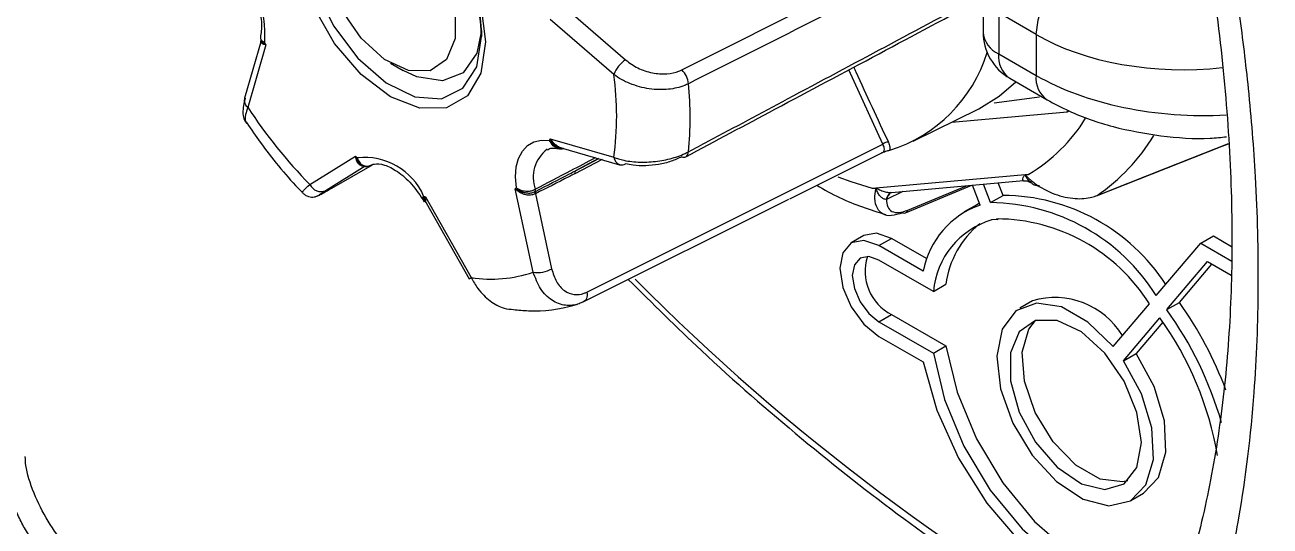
# Model space of a CAD drawing. Extents: x 6 to 134, y 3 to 97.
# Drawn here: x 9.468 to 10.87, y 4.748 to 5.312 of the extents above; entities that cross this region are included whole.
import ezdxf

# ---------------------------------------------------------------- set-up
doc = ezdxf.new("R2010")
doc.units = 0
doc.header["$MEASUREMENT"] = 0
doc.layers.add('OBJECT', color=7, linetype='CONTINUOUS')

msp = doc.modelspace()

# ---------------------------------------------------------------- linework, layer by layer
at = {"layer": 'OBJECT'}
for p, q in [((10.2078, 5.2616), (10.5536, 5.4356)), ((10.5467, 5.3502), (10.5467, 5.3042)), ((10.0798, 5.3288), (10.1444, 5.2729)), ((10.6064, 5.3014), (10.5643, 5.3257)), ((10.5643, 5.3257), (10.5643, 5.2797)), ((10.1312, 5.2563), (10.0595, 5.3184)), ((10.6064, 5.3014), (10.6064, 5.2554)), ((9.7342, 5.2943), (9.7155, 5.2298)), ((9.7397, 5.2898), (9.7193, 5.2195)), ((9.7341, 5.2945), (9.7342, 5.2945)), ((9.8799, 5.2692), (9.894, 5.2611)), ((10.5643, 5.2797), (10.6064, 5.2554)), ((10.4339, 5.1779), (10.3957, 5.2618)), ((10.5767, 5.2522), (10.6188, 5.2279)), ((10.5593, 5.2244), (10.6102, 5.2314)), ((10.4679, 5.1813), (10.5418, 5.2178)), ((10.5117, 5.2029), (10.6412, 5.2145)), ((10.6412, 5.2145), (10.6438, 5.2161)), ((10.0595, 5.1841), (10.1312, 5.1633)), ((10.0718, 5.1741), (10.1377, 5.155)), ((10.1008, 5.0117), (10.4339, 5.1779)), ((9.7891, 5.1327), (9.8404, 5.1645)), ((10.118, 5.1607), (10.0872, 5.1447)), ((10.1141, 5.1619), (10.088, 5.1482)), ((10.3293, 5.1167), (10.4336, 5.1687)), ((9.8515, 5.1533), (9.8073, 5.1259)), ((9.8137, 5.1286), (9.8594, 5.155)), ((10.4218, 5.1284), (10.5981, 5.1442)), ((10.4435, 5.1238), (10.5924, 5.1371)), ((10.4593, 5.1008), (10.534, 5.1319)), ((10.4619, 5.1038), (10.5282, 5.1313)), ((10.5436, 5.1096), (10.5349, 5.1319)), ((10.5552, 5.1123), (10.5471, 5.133)), ((10.5693, 5.1205), (10.5639, 5.1345)), ((9.9193, 5.119), (9.9707, 5.0279)), ((10.0404, 5.0341), (10.0201, 5.128)), ((10.0429, 5.1223), (10.0425, 5.1221)), ((10.0426, 5.1248), (10.0432, 5.125)), ((10.0429, 5.1223), (10.0612, 5.0377)), ((10.3277, 5.1159), (10.0964, 5.0004)), ((10.438, 5.1159), (10.4377, 5.1159)), ((10.4564, 5.1249), (10.438, 5.1159)), ((10.4432, 5.1236), (10.4434, 5.1237)), ((10.5552, 5.1123), (10.5693, 5.1205)), ((10.6743, 5.12), (10.675, 5.1203)), ((9.9199, 5.1122), (9.9682, 5.0266)), ((10.5398, 5.11), (10.5256, 5.1019)), ((10.5427, 5.1117), (10.5398, 5.11)), ((10.5625, 5.0934), (10.5564, 5.0928)), ((10.5625, 5.0934), (10.5623, 5.094)), ((10.5625, 5.0934), (10.5642, 5.0944)), ((10.4125, 5.0752), (10.3984, 5.0671)), ((10.7918, 5.0668), (10.806, 5.0749)), ((10.806, 5.0749), (10.8264, 5.0631)), ((10.4296, 5.064), (10.4438, 5.0721)), ((10.4794, 5.0352), (10.4296, 5.064)), ((10.4837, 5.0491), (10.4438, 5.0721)), ((10.7417, 5.0077), (10.7918, 5.0668)), ((10.7918, 5.0668), (10.8267, 5.0466)), ((10.4908, 5.0123), (10.4296, 5.0476)), ((10.7536, 4.9919), (10.7995, 5.046)), ((10.7995, 5.046), (10.8259, 5.0307)), ((10.7677, 5), (10.8043, 5.0432)), ((10.4908, 5.0123), (10.5049, 5.0205)), ((10.6023, 5.0018), (10.5881, 4.9936)), ((10.6931, 4.9503), (10.734, 4.9985)), ((10.7536, 4.9919), (10.7677, 5)), ((10.4296, 4.9782), (10.4438, 4.9864)), ((10.4296, 4.9782), (10.4908, 4.9429)), ((10.4438, 4.9864), (10.5049, 4.9511)), ((10.7049, 4.9345), (10.7458, 4.9827)), ((10.749, 4.978), (10.7191, 4.9427)), ((10.4296, 4.9619), (10.4794, 4.9331)), ((10.4908, 4.9429), (10.5049, 4.9511)), ((10.7049, 4.9345), (10.7191, 4.9427)), ((10.7131, 4.7771), (10.7272, 4.7853))]:
    msp.add_line(p, q, dxfattribs=at)
at = {"layer": 'OBJECT', "flags": 128}
for points in [[(9.9868, 5.2932), (9.9816, 5.2581), (9.9664, 5.2324), (9.9427, 5.2188), (9.9129, 5.2184), (9.8799, 5.2315), (9.8468, 5.2566), (9.817, 5.2913), (9.7934, 5.3323), (9.7782, 5.3755), (9.7729, 5.4167), (9.7782, 5.4518), (9.7934, 5.4775), (9.817, 5.4911), (9.8468, 5.4915), (9.8799, 5.4784), (9.9129, 5.4533), (9.9427, 5.4186), (9.9664, 5.3776), (9.9816, 5.3344), (9.9868, 5.2932)], [(9.883, 5.4715), (9.8748, 5.4759), (9.843, 5.4849), (9.8156, 5.4801), (9.7955, 5.4619), (9.7849, 5.4323), (9.7849, 5.3945), (9.7955, 5.3526), (9.8156, 5.3111), (9.843, 5.2747), (9.8748, 5.2471), (9.9074, 5.2314), (9.9373, 5.2292), (9.9614, 5.2409), (9.977, 5.2652), (9.9824, 5.2993), (9.9824, 5.2993)], [(9.8056, 5.3978), (9.8106, 5.4259), (9.825, 5.4444), (9.8468, 5.4508), (9.873, 5.4443), (9.9002, 5.4257), (9.9246, 5.3975), (9.943, 5.3636), (9.9528, 5.3286), (9.9528, 5.2971), (9.943, 5.2734), (9.9246, 5.2607), (9.9002, 5.2608), (9.873, 5.2735), (9.8468, 5.2973), (9.825, 5.3289), (9.8106, 5.3639), (9.8056, 5.3978)], [(9.9822, 5.306), (9.9771, 5.2803), (9.9617, 5.2584), (9.9382, 5.2492), (9.9094, 5.2537), (9.894, 5.2611)], [(10.5418, 5.2178), (10.565, 5.232), (10.5835, 5.2483)], [(10.0215, 5.129), (10.0206, 5.1412), (10.0214, 5.1524), (10.024, 5.1621), (10.0283, 5.1703), (10.0341, 5.1765), (10.0413, 5.1806), (10.0496, 5.1825), (10.0588, 5.1821)], [(10.6743, 5.12), (10.8159, 5.1758), (10.8231, 5.1786)], [(10.675, 5.1203), (10.6903, 5.1263), (10.7517, 5.1506), (10.8231, 5.1787)], [(10.088, 5.1482), (10.0952, 5.1519), (10.1143, 5.1618)], [(10.3834, 5.1414), (10.398, 5.1359), (10.4218, 5.1284)], [(10.4438, 5.0721), (10.4269, 5.078), (10.4125, 5.0752)], [(10.4296, 5.064), (10.4127, 5.0698), (10.3984, 5.0671), (10.3888, 5.056), (10.3854, 5.0384), (10.3888, 5.017), (10.3984, 4.9949), (10.4127, 4.9755), (10.4296, 4.9619)], [(10.4296, 5.0476), (10.4181, 5.0516), (10.4084, 5.0497), (10.4019, 5.0422), (10.3996, 5.0303), (10.4019, 5.0157), (10.4084, 5.0007), (10.4181, 4.9875), (10.4296, 4.9782)], [(10.1008, 5.0117), (10.1011, 5.0097), (10.1011, 5.0077), (10.1008, 5.0059), (10.1003, 5.0043), (10.0996, 5.0029), (10.0987, 5.0018), (10.0976, 5.001), (10.0964, 5.0004)], [(10.6931, 4.9503), (10.6648, 4.9779), (10.6349, 4.9949), (10.6068, 4.9993), (10.5837, 4.9907), (10.5683, 4.97), (10.5623, 4.9396), (10.5664, 4.903), (10.5802, 4.8643), (10.6021, 4.8281), (10.6295, 4.7985), (10.6593, 4.7788), (10.6882, 4.7713), (10.7127, 4.7769), (10.7301, 4.7949), (10.7384, 4.8233), (10.7367, 4.8588), (10.7251, 4.8974), (10.7049, 4.9345)], [(10.7249, 4.8425), (10.7198, 4.8764), (10.7055, 4.9115), (10.6837, 4.943), (10.6575, 4.9668), (10.6303, 4.9796), (10.6059, 4.9796), (10.5875, 4.9669), (10.5776, 4.9433), (10.5776, 4.9117), (10.5875, 4.8767), (10.6059, 4.8428), (10.6303, 4.8146), (10.6575, 4.796), (10.6837, 4.7895), (10.7055, 4.7959), (10.7198, 4.8144), (10.7249, 4.8425)], [(10.7097, 4.7993), (10.7038, 4.7981), (10.6784, 4.8014), (10.6511, 4.8171), (10.6257, 4.8432), (10.6055, 4.8761), (10.5933, 4.9113), (10.5908, 4.9441), (10.5983, 4.9701), (10.6057, 4.9796)], [(10.5049, 4.9511), (10.5174, 4.899), (10.5393, 4.8465), (10.569, 4.797), (10.6048, 4.7536), (10.6443, 4.719), (10.6852, 4.6954), (10.7247, 4.6843), (10.7605, 4.6864), (10.7725, 4.6906)], [(10.4794, 4.9331), (10.4948, 4.8788), (10.5191, 4.8248), (10.5509, 4.7743), (10.5884, 4.7302), (10.6295, 4.6949), (10.6717, 4.6705), (10.7128, 4.6584), (10.7503, 4.6592), (10.7756, 4.6689)], [(10.4908, 4.9429), (10.5033, 4.8908), (10.5251, 4.8383), (10.5549, 4.7888), (10.5906, 4.7454), (10.6302, 4.7108), (10.671, 4.6873), (10.7106, 4.6762), (10.7464, 4.6783), (10.7761, 4.6935), (10.779, 4.696)], [(10.7272, 4.7853), (10.7443, 4.8031), (10.7526, 4.8315), (10.7508, 4.867), (10.7392, 4.9055), (10.7191, 4.9427)]]:
    msp.add_lwpolyline(points, dxfattribs=at)
at = {"layer": 'OBJECT'}
for centre, radius, start, end in [((9.7691, 5.291), 0.2134, 2.2328, 57.7618), ((9.6186, 5.3014), 0.12, 355.7769, 46.6345), ((10.6992, 5.297), 0.093, 124.7736, 177.2477), ((10.6067, 5.3042), 0.06, 180, 240.0027), ((10.5763, 5.3069), 0.0297, 185.2037, 246.1164), ((9.7306, 5.2922), 0.00413, 353.7702, 25.718), ((10.1455, 5.5083), 0.4609, 207.9098, 208.2978), ((10.1601, 5.2469), 0.0303, 121.0422, 161.8425), ((10.392, 5.3304), 0.1668, 287.3722, 342.8226), ((10.5939, 5.2765), 0.0298, 173.9195, 234.7683), ((9.796, 5.2098), 0.3384, 352.0998, 7.9002), ((10.1902, 5.2436), 0.0251, 5.7285, 45.5349), ((10.636, 5.2523), 0.0298, 173.923, 234.7296), ((9.8217, 5.2078), 0.3954, 354.4369, 5.5631), ((9.7255, 5.2277), 0.0103, 167.9204, 232.5872), ((10.2037, 5.5375), 0.5795, 213.2805, 224.3087), ((10.4972, 5.3109), 0.1949, 301.1948, 327.839), ((10.5507, 5.3018), 0.22, 304.4069, 328.8093), ((10.0797, 5.1408), 0.0393, 126.8063, 200.1141), ((9.919, 5.2311), 0.1481, 340.6708, 341.4976), ((10.0671, 5.1738), 0.00305, 101.6471, 129.4187), ((10.4397, 5.172), 0.00827, 86.4029, 133.883), ((10.0505, 5.4195), 0.3304, 230.5155, 230.9998), ((9.8506, 5.0905), 0.0727, 23.7075, 96.2979), ((10.1413, 5.1645), 0.0101, 186.4896, 249.1962), ((10.2099, 5.1689), 0.00549, 247.4857, 295.6836), ((10.2087, 5.1694), 0.00649, 303.3471, 0.4719), ((9.8436, 5.1541), 0.00271, 59.3493, 96.7896), ((10.0906, 5.1458), 0.00351, 136.4902, 196.5905), ((10.1399, 5.1632), 0.00848, 255.1185, 302.4906), ((10.5616, 5.1281), 0.0362, 24.179, 25.5085), ((9.8017, 5.1388), 0.014, 205.5433, 293.6141), ((9.976, 5.2903), 0.1805, 250.9745, 251.6993), ((9.9684, 5.2015), 0.0899, 305.1, 306.2536), ((10.0114, 5.1269), 0.0175, 344.8971, 350.9235), ((10.0467, 5.1232), 0.00438, 158.7516, 194.2685), ((10.0387, 5.1263), 0.00427, 338.2426, 12.6331), ((10.0472, 5.1232), 0.00444, 155.7103, 191.9243), ((10.3931, 5.1177), 0.0344, 17.0373, 18.3861), ((10.4488, 5.1138), 0.0113, 119.9255, 169.1445), ((10.4504, 5.113), 0.0127, 123.2447, 166.8686), ((10.5675, 4.8998), 0.2207, 33.077, 89.52), ((9.916, 5.1104), 0.00437, 31.1091, 62.2343), ((10.4573, 5.1052), 0.00488, 294.8368, 342.6213), ((10.5755, 5.0173), 0.0977, 109.0871, 169.4166), ((10.5528, 4.8895), 0.2228, 32.0358, 89.3998), ((10.4577, 5.105), 0.00455, 250.8015, 291.498), ((10.5831, 5.0041), 0.0927, 106.7276, 174.9005), ((10.6076, 5.0075), 0.1035, 128.6828, 172.7622), ((10.5612, 4.8901), 0.2039, 32.1039, 89.7119), ((10.4686, 5.035), 0.0546, 162.1557, 242.9158), ((9.9929, 5.1724), 0.1462, 261.2478, 288.9712), ((10.0457, 5.0657), 0.032, 260.5803, 299.1269), ((9.9621, 5.0418), 0.0164, 292.0499, 301.6861), ((11.9141, 6.7682), 2.4755, 224.7224, 241.6197), ((10.6277, 4.9167), 0.0888, 31.2425, 106.6345), ((10.4119, 4.7477), 0.4199, 16.1563, 35.5601), ((10.4212, 4.7529), 0.4256, 20.4253, 35.4942), ((10.4463, 4.7668), 0.3692, 9.5159, 35.7958)]:
    msp.add_arc(centre, radius, start, end, dxfattribs=at)
for centre, major_axis, ratio, start_param, end_param in [((10.7832, 5.413), (0.2499, 0.0106), 0.603442, 3.901509, 4.819624), ((10.7832, 5.348), (0.2499, -0.0096), 0.549881, 3.948152, 4.883357), ((10.6376, 5.2236), (-0.005, 0.00866), 0.577356, 2.879871, 3.148475)]:
    msp.add_ellipse(centre, major_axis=major_axis, ratio=ratio, start_param=start_param, end_param=end_param, dxfattribs=at)
for points, knots in [([(10.8622, 4.2602), (10.89, 4.3186), (10.9461, 4.4367), (10.9861, 4.6243), (11.0042, 4.7926), (11.0092, 4.9326), (11.0051, 5.0807), (10.9877, 5.2774), (10.948, 5.5284), (10.891, 5.7311), (10.8622, 5.8337)], [0, 0, 0, 0, 0.1583077, 0.3203927, 0.4074997, 0.4946069, 0.5842283, 0.6738496, 0.8349382, 1, 1, 1, 1]), ([(10.6959, 5.8204), (10.6972, 5.8167), (10.714, 5.7688), (10.7399, 5.676), (10.773, 5.5431), (10.7981, 5.4117), (10.8158, 5.2838), (10.8257, 5.1616), (10.8279, 5.0463), (10.8227, 4.9378), (10.8104, 4.8357), (10.791, 4.7405), (10.7649, 4.6534), (10.7324, 4.5756), (10.6945, 4.5078), (10.6505, 4.4506), (10.6124, 4.4109), (10.5869, 4.3935), (10.5799, 4.3888)], [0, 0, 0, 0, 0.005802, 0.074672, 0.14446, 0.214672, 0.284672, 0.353852, 0.421783, 0.489214, 0.557357, 0.626172, 0.695314, 0.764462, 0.833393, 0.902309, 0.97304, 1, 1, 1, 1]), ([(10.7314, 5.7812), (10.7413, 5.7486), (10.7651, 5.6699), (10.7968, 5.5424), (10.8204, 5.4227), (10.8359, 5.3212), (10.8463, 5.2344), (10.8545, 5.1313), (10.8574, 5.0165), (10.8524, 4.8872), (10.8386, 4.7744), (10.8194, 4.6823), (10.8012, 4.6161), (10.7812, 4.5577), (10.7582, 4.5022), (10.7404, 4.4683), (10.7314, 4.4512)], [0, 0, 0, 0, 0.062169, 0.150354, 0.244924, 0.29535, 0.351758, 0.419932, 0.50785, 0.596524, 0.708699, 0.776564, 0.832035, 0.887658, 0.94375, 1, 1, 1, 1]), ([(10.5644, 5.4216), (10.5579, 5.4183), (10.5216, 5.4001), (10.4052, 5.3416), (10.2953, 5.2864), (10.2152, 5.2461)], [0, 0, 0, 0, 0.056184, 0.311886, 1, 1, 1, 1]), ([(9.9477, 5.4059), (9.9479, 5.4057), (9.9562, 5.3948), (9.9679, 5.3687), (9.9803, 5.3319), (9.9817, 5.3099), (9.9824, 5.2993)], [0, 0, 0, 0, 0.006073, 0.345799, 0.68494, 1, 1, 1, 1]), ([(9.7145, 5.3668), (9.7167, 5.3639), (9.7238, 5.3542), (9.7314, 5.3349), (9.7357, 5.3132), (9.7341, 5.303), (9.7334, 5.2982)], [0, 0, 0, 0, 0.132868, 0.434642, 0.73347, 1, 1, 1, 1]), ([(10.2122, 5.164), (10.2457, 5.1818), (10.3572, 5.2412), (10.4687, 5.3006), (10.5467, 5.3422)], [0, 0, 0, 0, 0.299658, 1, 1, 1, 1]), ([(10.2152, 5.1695), (10.2226, 5.1734), (10.2598, 5.1933), (10.3704, 5.2523), (10.4734, 5.3073), (10.5467, 5.3464)], [0, 0, 0, 0, 0.067337, 0.336684, 1, 1, 1, 1]), ([(9.7337, 5.2991), (9.7336, 5.2988), (9.7332, 5.2977), (9.7335, 5.2956), (9.7344, 5.2942), (9.7347, 5.2936)], [0, 0, 0, 0, 0.1327704, 0.6404239, 1, 1, 1, 1]), ([(9.7337, 5.2994), (9.7336, 5.2989), (9.7333, 5.2972), (9.7343, 5.2952), (9.736, 5.2937), (9.7371, 5.2931), (9.7377, 5.2928), (9.7379, 5.2927), (9.738, 5.2927), (9.7381, 5.2926), (9.7382, 5.2926), (9.7382, 5.2926)], [0, 0, 0, 0, 0.21401, 0.601821, 0.813345, 0.909825, 0.956104, 0.978582, 0.986692, 0.988976, 1, 1, 1, 1]), ([(9.7347, 5.2918), (9.7347, 5.2919), (9.7342, 5.2925), (9.7337, 5.2933), (9.7342, 5.2941), (9.7343, 5.2943)], [0, 0, 0, 0, 0.141638, 0.887365, 1, 1, 1, 1]), ([(9.7344, 5.294), (9.7347, 5.2935), (9.7359, 5.292), (9.738, 5.2906), (9.7396, 5.2899), (9.7397, 5.2898)], [0, 0, 0, 0, 0.30583, 0.981652, 1, 1, 1, 1]), ([(9.7382, 5.2926), (9.7382, 5.2926), (9.7381, 5.2926), (9.7381, 5.2926), (9.7379, 5.2926), (9.7377, 5.2926), (9.7372, 5.2927), (9.7362, 5.2929), (9.7351, 5.2933), (9.7346, 5.2938), (9.7344, 5.294)], [0, 0, 0, 0, 0.018932, 0.022858, 0.037927, 0.07758, 0.158734, 0.325928, 0.684828, 1, 1, 1, 1]), ([(9.7397, 5.2898), (9.7396, 5.2898), (9.7381, 5.2901), (9.7361, 5.2906), (9.7351, 5.2915), (9.7347, 5.2918)], [0, 0, 0, 0, 0.018319, 0.693907, 1, 1, 1, 1]), ([(10.1444, 5.2729), (10.1488, 5.2696), (10.1575, 5.2632), (10.1742, 5.2577), (10.1906, 5.2565), (10.2017, 5.2587), (10.2067, 5.2611), (10.2078, 5.2616)], [0, 0, 0, 0, 0.244965, 0.490375, 0.723034, 0.938923, 1, 1, 1, 1]), ([(10.2152, 5.2461), (10.2137, 5.2454), (10.2097, 5.2435), (10.2022, 5.2412), (10.1925, 5.2396), (10.182, 5.2392), (10.171, 5.2402), (10.1599, 5.2424), (10.1494, 5.246), (10.1395, 5.2506), (10.134, 5.2544), (10.1312, 5.2563)], [0, 0, 0, 0, 0.061832, 0.169575, 0.2807, 0.395769, 0.514719, 0.634755, 0.758816, 0.877611, 1, 1, 1, 1]), ([(10.4013, 5.2647), (10.402, 5.263), (10.4148, 5.2346), (10.4279, 5.2066), (10.4402, 5.1802)], [0, 0, 0, 0, 0.059676, 1, 1, 1, 1]), ([(9.7163, 5.2299), (9.7149, 5.2244), (9.7126, 5.215), (9.7148, 5.2045), (9.7179, 5.2017), (9.718, 5.2016)], [0, 0, 0, 0, 0.5871431, 0.9905059, 1, 1, 1, 1]), ([(10.6188, 5.2279), (10.6268, 5.2236), (10.6495, 5.2115), (10.6923, 5.1967), (10.7465, 5.1867), (10.7904, 5.1833), (10.8146, 5.1858), (10.8206, 5.1864)], [0, 0, 0, 0, 0.1414058, 0.4006547, 0.6578509, 0.9140427, 1, 1, 1, 1]), ([(9.7193, 5.2195), (9.7183, 5.2167), (9.716, 5.21), (9.7157, 5.2038), (9.7179, 5.2022), (9.7182, 5.202)], [0, 0, 0, 0, 0.379731, 0.915472, 1, 1, 1, 1]), ([(9.718, 5.2019), (9.723, 5.1946), (9.7409, 5.1686), (9.7624, 5.1426), (9.7792, 5.1251), (9.7809, 5.1233)], [0, 0, 0, 0, 0.258015, 0.925962, 1, 1, 1, 1]), ([(10.0566, 5.1716), (10.0577, 5.1724), (10.0604, 5.1744), (10.0663, 5.1734), (10.0697, 5.1728)], [0, 0, 0, 0, 0.402365, 1, 1, 1, 1]), ([(10.0588, 5.1821), (10.0588, 5.182), (10.0589, 5.182), (10.0589, 5.1819), (10.059, 5.1817), (10.0593, 5.1814), (10.0598, 5.1807), (10.0609, 5.1794), (10.0627, 5.1777), (10.0644, 5.1766), (10.0651, 5.1761)], [0, 0, 0, 0, 0.018932, 0.022858, 0.037927, 0.07758, 0.158734, 0.325928, 0.684828, 1, 1, 1, 1]), ([(10.0692, 5.173), (10.0691, 5.173), (10.0681, 5.173), (10.0655, 5.1742), (10.0625, 5.1764), (10.0604, 5.1791), (10.0595, 5.1806), (10.0591, 5.1814), (10.059, 5.1817), (10.0589, 5.1819), (10.0588, 5.1819), (10.0588, 5.182), (10.0588, 5.1821)], [0, 0, 0, 0, 0.029616, 0.237287, 0.613614, 0.818873, 0.912495, 0.957404, 0.979217, 0.987086, 0.989302, 1, 1, 1, 1]), ([(10.0595, 5.1841), (10.0595, 5.184), (10.0608, 5.1821), (10.063, 5.1794), (10.0656, 5.1774), (10.0665, 5.1768)], [0, 0, 0, 0, 0.018319, 0.693907, 1, 1, 1, 1]), ([(10.0651, 5.1761), (10.0644, 5.1768), (10.0622, 5.179), (10.0605, 5.1819), (10.0595, 5.184), (10.0595, 5.1841)], [0, 0, 0, 0, 0.30583, 0.981652, 1, 1, 1, 1]), ([(10.0744, 5.1733), (10.0742, 5.1733), (10.0727, 5.1728), (10.0697, 5.1736), (10.0668, 5.175), (10.0654, 5.176), (10.0651, 5.1761)], [0, 0, 0, 0, 0.05156, 0.518544, 0.920132, 1, 1, 1, 1]), ([(10.0665, 5.1768), (10.068, 5.1757), (10.0697, 5.1745), (10.0716, 5.1742), (10.0718, 5.1742)], [0, 0, 0, 0, 0.881842, 1, 1, 1, 1]), ([(10.0693, 5.1731), (10.07, 5.1729), (10.0719, 5.1724), (10.0737, 5.1729), (10.0748, 5.1732)], [0, 0, 0, 0, 0.388082, 1, 1, 1, 1]), ([(10.4418, 5.1712), (10.4407, 5.1709), (10.4381, 5.1701), (10.4347, 5.1689), (10.4326, 5.1683), (10.4326, 5.1682)], [0, 0, 0, 0, 0.417944, 0.987082, 1, 1, 1, 1]), ([(10.4336, 5.1687), (10.4338, 5.1687), (10.4348, 5.1691), (10.4358, 5.1709), (10.4359, 5.174), (10.4346, 5.1766), (10.4339, 5.1779)], [0, 0, 0, 0, 0.053222, 0.358026, 0.677457, 1, 1, 1, 1]), ([(10.4402, 5.1802), (10.4409, 5.1784), (10.4422, 5.1751), (10.4419, 5.1724), (10.4418, 5.1712)], [0, 0, 0, 0, 0.552199, 1, 1, 1, 1]), ([(9.8433, 5.1568), (9.8428, 5.1575), (9.8415, 5.1596), (9.8407, 5.1624), (9.8404, 5.1644), (9.8404, 5.1645)], [0, 0, 0, 0, 0.306093, 0.981681, 1, 1, 1, 1]), ([(9.8404, 5.1645), (9.8405, 5.1644), (9.8411, 5.1623), (9.8425, 5.1593), (9.8444, 5.1571), (9.845, 5.1564)], [0, 0, 0, 0, 0.018348, 0.69417, 1, 1, 1, 1]), ([(9.8426, 5.1627), (9.8426, 5.1627), (9.8426, 5.1626), (9.8427, 5.1625), (9.8427, 5.1624), (9.8428, 5.162), (9.8431, 5.1613), (9.8437, 5.1598), (9.8453, 5.157), (9.8479, 5.1547), (9.8513, 5.1533), (9.8544, 5.153), (9.8565, 5.1539), (9.8574, 5.1543)], [0, 0, 0, 0, 0.007067, 0.008531, 0.013729, 0.028139, 0.057805, 0.119651, 0.255243, 0.503841, 0.641027, 0.838394, 1, 1, 1, 1]), ([(9.845, 5.1564), (9.8446, 5.157), (9.8438, 5.1581), (9.8431, 5.1599), (9.8428, 5.1613), (9.8427, 5.162), (9.8426, 5.1624), (9.8426, 5.1625), (9.8426, 5.1626), (9.8426, 5.1627), (9.8426, 5.1627)], [0, 0, 0, 0, 0.315172, 0.674072, 0.841266, 0.92242, 0.962073, 0.977142, 0.981068, 1, 1, 1, 1]), ([(10.0428, 5.1273), (10.0562, 5.1343), (10.0787, 5.1462), (10.1012, 5.158), (10.1105, 5.1629)], [0, 0, 0, 0, 0.590801, 1, 1, 1, 1]), ([(10.1312, 5.1633), (10.133, 5.1627), (10.1365, 5.1614), (10.1432, 5.1597), (10.1513, 5.1583), (10.1609, 5.1577), (10.1707, 5.1579), (10.1803, 5.1588), (10.1899, 5.1605), (10.199, 5.1628), (10.2076, 5.1658), (10.2126, 5.1682), (10.2152, 5.1695)], [0, 0, 0, 0, 0.077637, 0.156233, 0.26521, 0.377025, 0.480589, 0.586783, 0.688371, 0.792643, 0.894876, 1, 1, 1, 1]), ([(10.2078, 5.1639), (10.2038, 5.1621), (10.196, 5.1584), (10.1815, 5.155), (10.1666, 5.1534), (10.1538, 5.1539), (10.1472, 5.1554), (10.1444, 5.1561)], [0, 0, 0, 0, 0.204174, 0.408136, 0.617898, 0.840881, 1, 1, 1, 1]), ([(10.4336, 5.1686), (10.4336, 5.1686), (10.4336, 5.1686), (10.4333, 5.1685), (10.4331, 5.1685)], [0, 0, 0, 0, 0.279636, 1, 1, 1, 1]), ([(9.85, 5.1535), (9.8499, 5.1534), (9.8487, 5.1531), (9.8464, 5.154), (9.8443, 5.1554), (9.8434, 5.1566), (9.8433, 5.1568)], [0, 0, 0, 0, 0.021029, 0.452418, 0.912977, 1, 1, 1, 1]), ([(9.845, 5.1564), (9.8451, 5.1563), (9.8458, 5.1555), (9.8466, 5.1551), (9.8472, 5.1548)], [0, 0, 0, 0, 0.251828, 1, 1, 1, 1]), ([(9.8472, 5.1547), (9.8482, 5.1541), (9.8504, 5.153), (9.8542, 5.1529), (9.8564, 5.1539), (9.8574, 5.1544)], [0, 0, 0, 0, 0.331855, 0.705578, 1, 1, 1, 1]), ([(9.8574, 5.1542), (9.8587, 5.1548), (9.8623, 5.1564), (9.8722, 5.1558), (9.8877, 5.1481), (9.9042, 5.1338), (9.9133, 5.1201), (9.9179, 5.1131)], [0, 0, 0, 0, 0.127239, 0.350294, 0.555683, 0.773576, 1, 1, 1, 1]), ([(10.0872, 5.1447), (10.085, 5.1436), (10.0702, 5.136), (10.0554, 5.1286), (10.0429, 5.1223)], [0, 0, 0, 0, 0.150177, 1, 1, 1, 1]), ([(10.0432, 5.125), (10.0559, 5.1316), (10.0708, 5.1392), (10.0858, 5.147), (10.088, 5.1482)], [0, 0, 0, 0, 0.849802, 1, 1, 1, 1]), ([(10.5924, 5.1371), (10.592, 5.1372), (10.5913, 5.1373), (10.5914, 5.1392), (10.5921, 5.1413), (10.593, 5.143), (10.5936, 5.1435), (10.594, 5.1436), (10.5941, 5.1437), (10.5942, 5.1437)], [0, 0, 0, 0, 0.2037, 0.476054, 0.776518, 0.912033, 0.954609, 0.975624, 1, 1, 1, 1]), ([(10.5942, 5.1437), (10.5953, 5.1438), (10.5966, 5.144), (10.5979, 5.1441), (10.5981, 5.1442)], [0, 0, 0, 0, 0.820915, 1, 1, 1, 1]), ([(10.5981, 5.1442), (10.5979, 5.1441), (10.5967, 5.1437), (10.5955, 5.1432), (10.5946, 5.1429)], [0, 0, 0, 0, 0.220699, 1, 1, 1, 1]), ([(9.7813, 5.1237), (9.7812, 5.1242), (9.7808, 5.1253), (9.7861, 5.1301), (9.7891, 5.1327)], [0, 0, 0, 0, 0.447011, 1, 1, 1, 1]), ([(10.3596, 5.1318), (10.3681, 5.1269), (10.3937, 5.1125), (10.4196, 5.1044), (10.4368, 5.099)], [0, 0, 0, 0, 0.333337, 1, 1, 1, 1]), ([(10.5924, 5.1369), (10.5939, 5.137), (10.597, 5.1371), (10.5991, 5.1355), (10.6002, 5.1347)], [0, 0, 0, 0, 0.483948, 1, 1, 1, 1]), ([(10.5946, 5.1429), (10.5946, 5.1429), (10.5945, 5.1429), (10.5944, 5.1429), (10.5944, 5.1429), (10.5944, 5.1429), (10.5944, 5.1428), (10.5945, 5.1424), (10.5952, 5.1409), (10.597, 5.1381), (10.5993, 5.1362), (10.6006, 5.1351)], [0, 0, 0, 0, 0.012887, 0.022418, 0.029201, 0.036006, 0.04495, 0.066039, 0.15245, 0.495623, 1, 1, 1, 1]), ([(10.5946, 5.1429), (10.5948, 5.1427), (10.5979, 5.1397), (10.6076, 5.1313), (10.6265, 5.1211), (10.6497, 5.1159), (10.6658, 5.1171), (10.6731, 5.1197), (10.675, 5.1203)], [0, 0, 0, 0, 0.008302, 0.15352, 0.438825, 0.698284, 0.923791, 1, 1, 1, 1]), ([(10.6006, 5.1351), (10.601, 5.1347), (10.6028, 5.1329), (10.6063, 5.1316), (10.6093, 5.1314), (10.6104, 5.1314)], [0, 0, 0, 0, 0.16415, 0.687141, 1, 1, 1, 1]), ([(9.781, 5.1234), (9.7819, 5.1225), (9.7838, 5.1206), (9.7874, 5.1191), (9.7908, 5.1185), (9.7937, 5.1187), (9.7958, 5.1192), (9.7971, 5.1196), (9.7981, 5.12), (9.7992, 5.1206), (9.8002, 5.1211), (9.8022, 5.1221), (9.803, 5.1226)], [0, 0, 0, 0, 0.1080264, 0.22767, 0.3287995, 0.4137806, 0.4804555, 0.5278947, 0.5748656, 0.6476522, 0.8480718, 1, 1, 1, 1]), ([(9.8073, 5.1259), (9.8049, 5.1244), (9.8, 5.1213), (9.7984, 5.1201), (9.8015, 5.1218), (9.803, 5.1226)], [0, 0, 0, 0, 0.343719, 0.688061, 1, 1, 1, 1]), ([(9.803, 5.1226), (9.8031, 5.1226), (9.8042, 5.1232), (9.8085, 5.1256), (9.8127, 5.1281), (9.8137, 5.1286)], [0, 0, 0, 0, 0.036002, 0.787419, 1, 1, 1, 1]), ([(9.9167, 5.1156), (9.9165, 5.1159), (9.9161, 5.1164), (9.9164, 5.1178), (9.9167, 5.1188), (9.9169, 5.1192), (9.917, 5.1195), (9.9171, 5.1196), (9.9171, 5.1196), (9.9171, 5.1197), (9.9171, 5.1197)], [0, 0, 0, 0, 0.400679, 0.719055, 0.864272, 0.933929, 0.967763, 0.979969, 0.983407, 1, 1, 1, 1]), ([(9.9165, 5.1156), (9.9166, 5.1155), (9.9167, 5.1151), (9.9171, 5.1148), (9.9173, 5.1146)], [0, 0, 0, 0, 0.417855, 1, 1, 1, 1]), ([(9.9171, 5.1197), (9.9171, 5.1197), (9.9171, 5.1196), (9.9171, 5.1195), (9.9171, 5.1194), (9.9171, 5.1191), (9.917, 5.1185), (9.9171, 5.1172), (9.9173, 5.1157), (9.9178, 5.1147), (9.918, 5.1143)], [0, 0, 0, 0, 0.018932, 0.022858, 0.037927, 0.07758, 0.158734, 0.325928, 0.684828, 1, 1, 1, 1]), ([(9.918, 5.1143), (9.918, 5.1146), (9.9179, 5.1158), (9.9186, 5.1176), (9.9193, 5.1189), (9.9193, 5.119)], [0, 0, 0, 0, 0.30583, 0.981652, 1, 1, 1, 1]), ([(9.9193, 5.119), (9.9193, 5.1189), (9.919, 5.1172), (9.9189, 5.1149), (9.9195, 5.1132), (9.9197, 5.1127)], [0, 0, 0, 0, 0.018319, 0.693907, 1, 1, 1, 1]), ([(10.0282, 5.1224), (10.0273, 5.1228), (10.0243, 5.1243), (10.0217, 5.1264), (10.0201, 5.1279), (10.0201, 5.128)], [0, 0, 0, 0, 0.3060931, 0.9816805, 1, 1, 1, 1]), ([(10.0201, 5.128), (10.0201, 5.128), (10.0218, 5.1268), (10.0245, 5.1253), (10.0276, 5.1244), (10.0286, 5.1242)], [0, 0, 0, 0, 0.018348, 0.69417, 1, 1, 1, 1]), ([(10.0215, 5.129), (10.0216, 5.129), (10.0216, 5.129), (10.0217, 5.1289), (10.0218, 5.1288), (10.0221, 5.1286), (10.0227, 5.1282), (10.0241, 5.1274), (10.0271, 5.1261), (10.0312, 5.1253), (10.0358, 5.1252), (10.0396, 5.1258), (10.0418, 5.1268), (10.0428, 5.1273)], [0, 0, 0, 0, 0.007067, 0.008531, 0.013729, 0.028139, 0.057805, 0.119651, 0.255243, 0.503841, 0.641027, 0.838394, 1, 1, 1, 1]), ([(10.0286, 5.1242), (10.0278, 5.1245), (10.026, 5.1254), (10.024, 5.1268), (10.0226, 5.1279), (10.0221, 5.1285), (10.0218, 5.1288), (10.0217, 5.1289), (10.0216, 5.129), (10.0216, 5.129), (10.0215, 5.129)], [0, 0, 0, 0, 0.315172, 0.674072, 0.841266, 0.92242, 0.962073, 0.977142, 0.981068, 1, 1, 1, 1]), ([(10.0425, 5.1221), (10.0413, 5.1216), (10.0386, 5.1206), (10.0339, 5.1206), (10.0303, 5.1215), (10.0286, 5.1222), (10.0282, 5.1224)], [0, 0, 0, 0, 0.288966, 0.637088, 0.928441, 1, 1, 1, 1]), ([(10.0286, 5.1242), (10.0304, 5.1237), (10.0338, 5.1229), (10.0389, 5.1232), (10.0415, 5.1243), (10.0426, 5.1248)], [0, 0, 0, 0, 0.359927, 0.709163, 1, 1, 1, 1]), ([(10.4218, 5.1284), (10.422, 5.1284), (10.4233, 5.1285), (10.4247, 5.1286), (10.4258, 5.1286)], [0, 0, 0, 0, 0.179085, 1, 1, 1, 1]), ([(10.426, 5.1278), (10.4249, 5.128), (10.4235, 5.1282), (10.4221, 5.1284), (10.4218, 5.1284)], [0, 0, 0, 0, 0.779301, 1, 1, 1, 1]), ([(10.4562, 5.1007), (10.4519, 5.0994), (10.4433, 5.0966), (10.4335, 5.0988), (10.4269, 5.1055), (10.4246, 5.1156), (10.4253, 5.1239), (10.426, 5.1277), (10.426, 5.1278)], [0, 0, 0, 0, 0.20087, 0.40002, 0.605987, 0.832568, 0.991709, 1, 1, 1, 1]), ([(10.4258, 5.1286), (10.4259, 5.1286), (10.4261, 5.1286), (10.4265, 5.1286), (10.4274, 5.1282), (10.4299, 5.1268), (10.4339, 5.1251), (10.4388, 5.1237), (10.4421, 5.1238), (10.4435, 5.1238)], [0, 0, 0, 0, 0.024376, 0.045391, 0.087967, 0.223482, 0.523946, 0.7963, 1, 1, 1, 1]), ([(10.4377, 5.1159), (10.437, 5.116), (10.4353, 5.1162), (10.4324, 5.118), (10.4295, 5.1212), (10.4276, 5.1247), (10.4268, 5.127), (10.4264, 5.1277), (10.4263, 5.1278), (10.4262, 5.1279), (10.4262, 5.1279), (10.4261, 5.1279), (10.4261, 5.1279), (10.4261, 5.1278), (10.426, 5.1278)], [0, 0, 0, 0, 0.153502, 0.380166, 0.626293, 0.875654, 0.967797, 0.976809, 0.980954, 0.984134, 0.9874, 0.990544, 0.996552, 1, 1, 1, 1]), ([(10.438, 5.1159), (10.4382, 5.113), (10.4387, 5.1071), (10.4436, 5.102), (10.4513, 5.1003), (10.4584, 5.1026), (10.4619, 5.1038)], [0, 0, 0, 0, 0.2557358, 0.5110693, 0.7553246, 1, 1, 1, 1]), ([(9.9173, 5.1146), (9.9177, 5.1141), (9.9183, 5.1134), (9.919, 5.1131), (9.9192, 5.1131)], [0, 0, 0, 0, 0.856723, 1, 1, 1, 1]), ([(9.9192, 5.1132), (9.9188, 5.1134), (9.9183, 5.1136), (9.9181, 5.1141), (9.918, 5.1143)], [0, 0, 0, 0, 0.783972, 1, 1, 1, 1]), ([(9.9191, 5.1131), (9.9191, 5.113), (9.9194, 5.1129), (9.9197, 5.1126), (9.9199, 5.1122)], [0, 0, 0, 0, 0.056478, 1, 1, 1, 1]), ([(9.9197, 5.1127), (9.9198, 5.1125), (9.9198, 5.1123), (9.9199, 5.1122), (9.9199, 5.1122)], [0, 0, 0, 0, 0.9928734, 1, 1, 1, 1]), ([(10.0964, 5.0004), (10.095, 4.9998), (10.0887, 4.9969), (10.0764, 4.9956), (10.061, 5.0014), (10.0478, 5.0145), (10.0429, 5.0276), (10.0404, 5.0341)], [0, 0, 0, 0, 0.0620602, 0.280895, 0.5148164, 0.7588187, 1, 1, 1, 1]), ([(10.0612, 5.0377), (10.0628, 5.0327), (10.0658, 5.0228), (10.075, 5.0126), (10.086, 5.0081), (10.0951, 5.0091), (10.0998, 5.0112), (10.1008, 5.0117)], [0, 0, 0, 0, 0.244965, 0.490375, 0.723034, 0.938923, 1, 1, 1, 1]), ([(9.9707, 5.0279), (9.973, 5.0237), (9.9788, 5.0135), (9.9915, 5.0013), (10.0056, 4.9931), (10.0146, 4.9924), (10.0181, 4.9922)], [0, 0, 0, 0, 0.216981, 0.523107, 0.813957, 1, 1, 1, 1]), ([(10.1475, 5.026), (10.1748, 4.9989), (10.2387, 4.9356), (10.3423, 4.8457), (10.4572, 4.7552), (10.5735, 4.675), (10.6659, 4.6173), (10.7194, 4.5902), (10.7338, 4.5828)], [0, 0, 0, 0, 0.145855, 0.341176, 0.536556, 0.731999, 0.927502, 1, 1, 1, 1]), ([(10.0181, 4.992), (10.0237, 4.9915), (10.0471, 4.9894), (10.0715, 4.9922), (10.089, 4.9978), (10.0902, 4.9981)], [0, 0, 0, 0, 0.2298022, 0.9482539, 1, 1, 1, 1]), ([(9.517, 4.7242), (9.5163, 4.7249), (9.5082, 4.7331), (9.4936, 4.7538), (9.4778, 4.7852), (9.4694, 4.8117), (9.4689, 4.8235), (9.4688, 4.8267)], [0, 0, 0, 0, 0.02584, 0.311935, 0.601613, 0.888955, 1, 1, 1, 1]), ([(9.4905, 4.7169), (9.4869, 4.7208), (9.4795, 4.7288), (9.47, 4.7425), (9.4618, 4.7573), (9.4554, 4.7727), (9.4506, 4.7889), (9.4494, 4.7994), (9.4487, 4.8047)], [0, 0, 0, 0, 0.160966, 0.326606, 0.487302, 0.652756, 0.823513, 1, 1, 1, 1])]:
    msp.add_open_spline(points, degree=3, knots=knots, dxfattribs=at)

doc.saveas('drawing.dxf')
